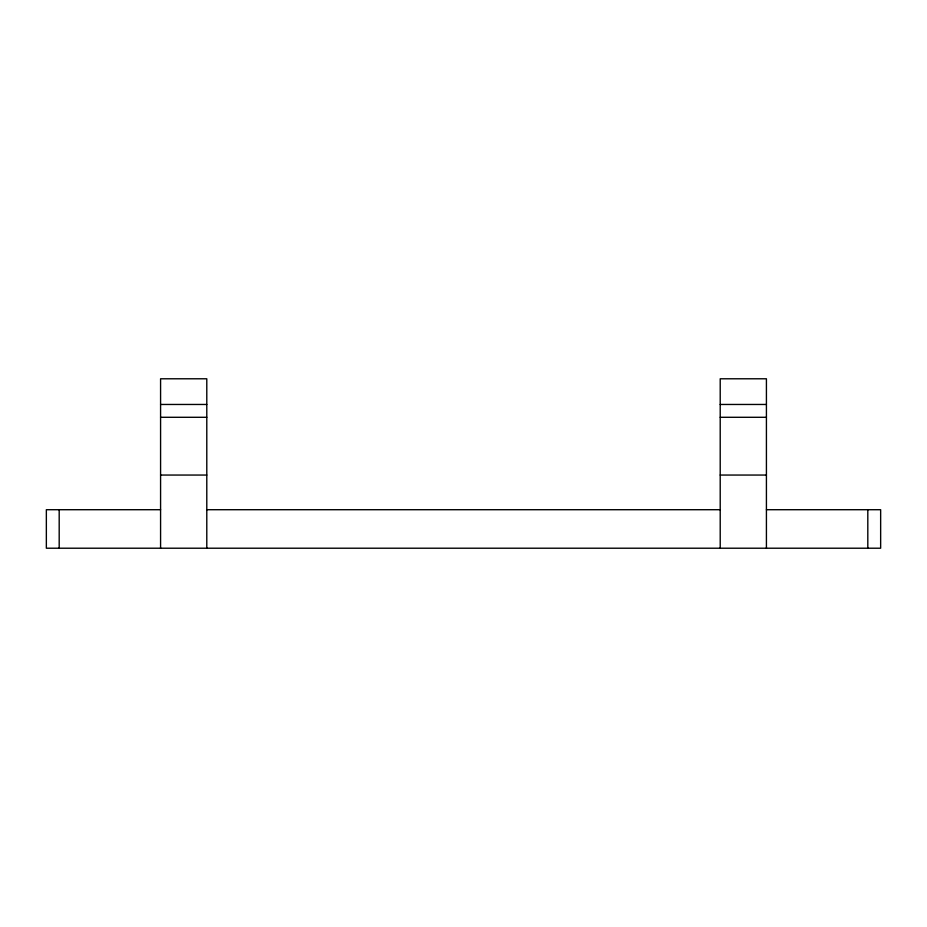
<?xml version="1.0" encoding="UTF-8"?>
<svg xmlns="http://www.w3.org/2000/svg" width="927" height="927" viewBox="0 0 927 927"><rect width="100%" height="100%" fill="white"/><g stroke="black" fill="none" stroke-linecap="round" stroke-linejoin="round"><path stroke-width="1.39" d="M160.58 404.462L206.791 404.462M720.209 404.462L766.42 404.462M160.58 417.289L206.791 417.289M720.209 417.289L766.42 417.289M160.58 475.053L206.791 475.053M720.209 475.053L766.42 475.053M160.58 509.711L46.35 509.711L46.35 548.216L880.65 548.216L880.65 509.711L766.42 509.711M206.733 509.711L720.267 509.711M867.811 509.711L867.811 548.216M766.42 548.216L766.42 378.784L720.209 378.784L720.209 548.216M206.791 548.216L206.791 378.784L160.58 378.784L160.58 548.216M59.189 509.711L59.189 548.216"/></g></svg>
